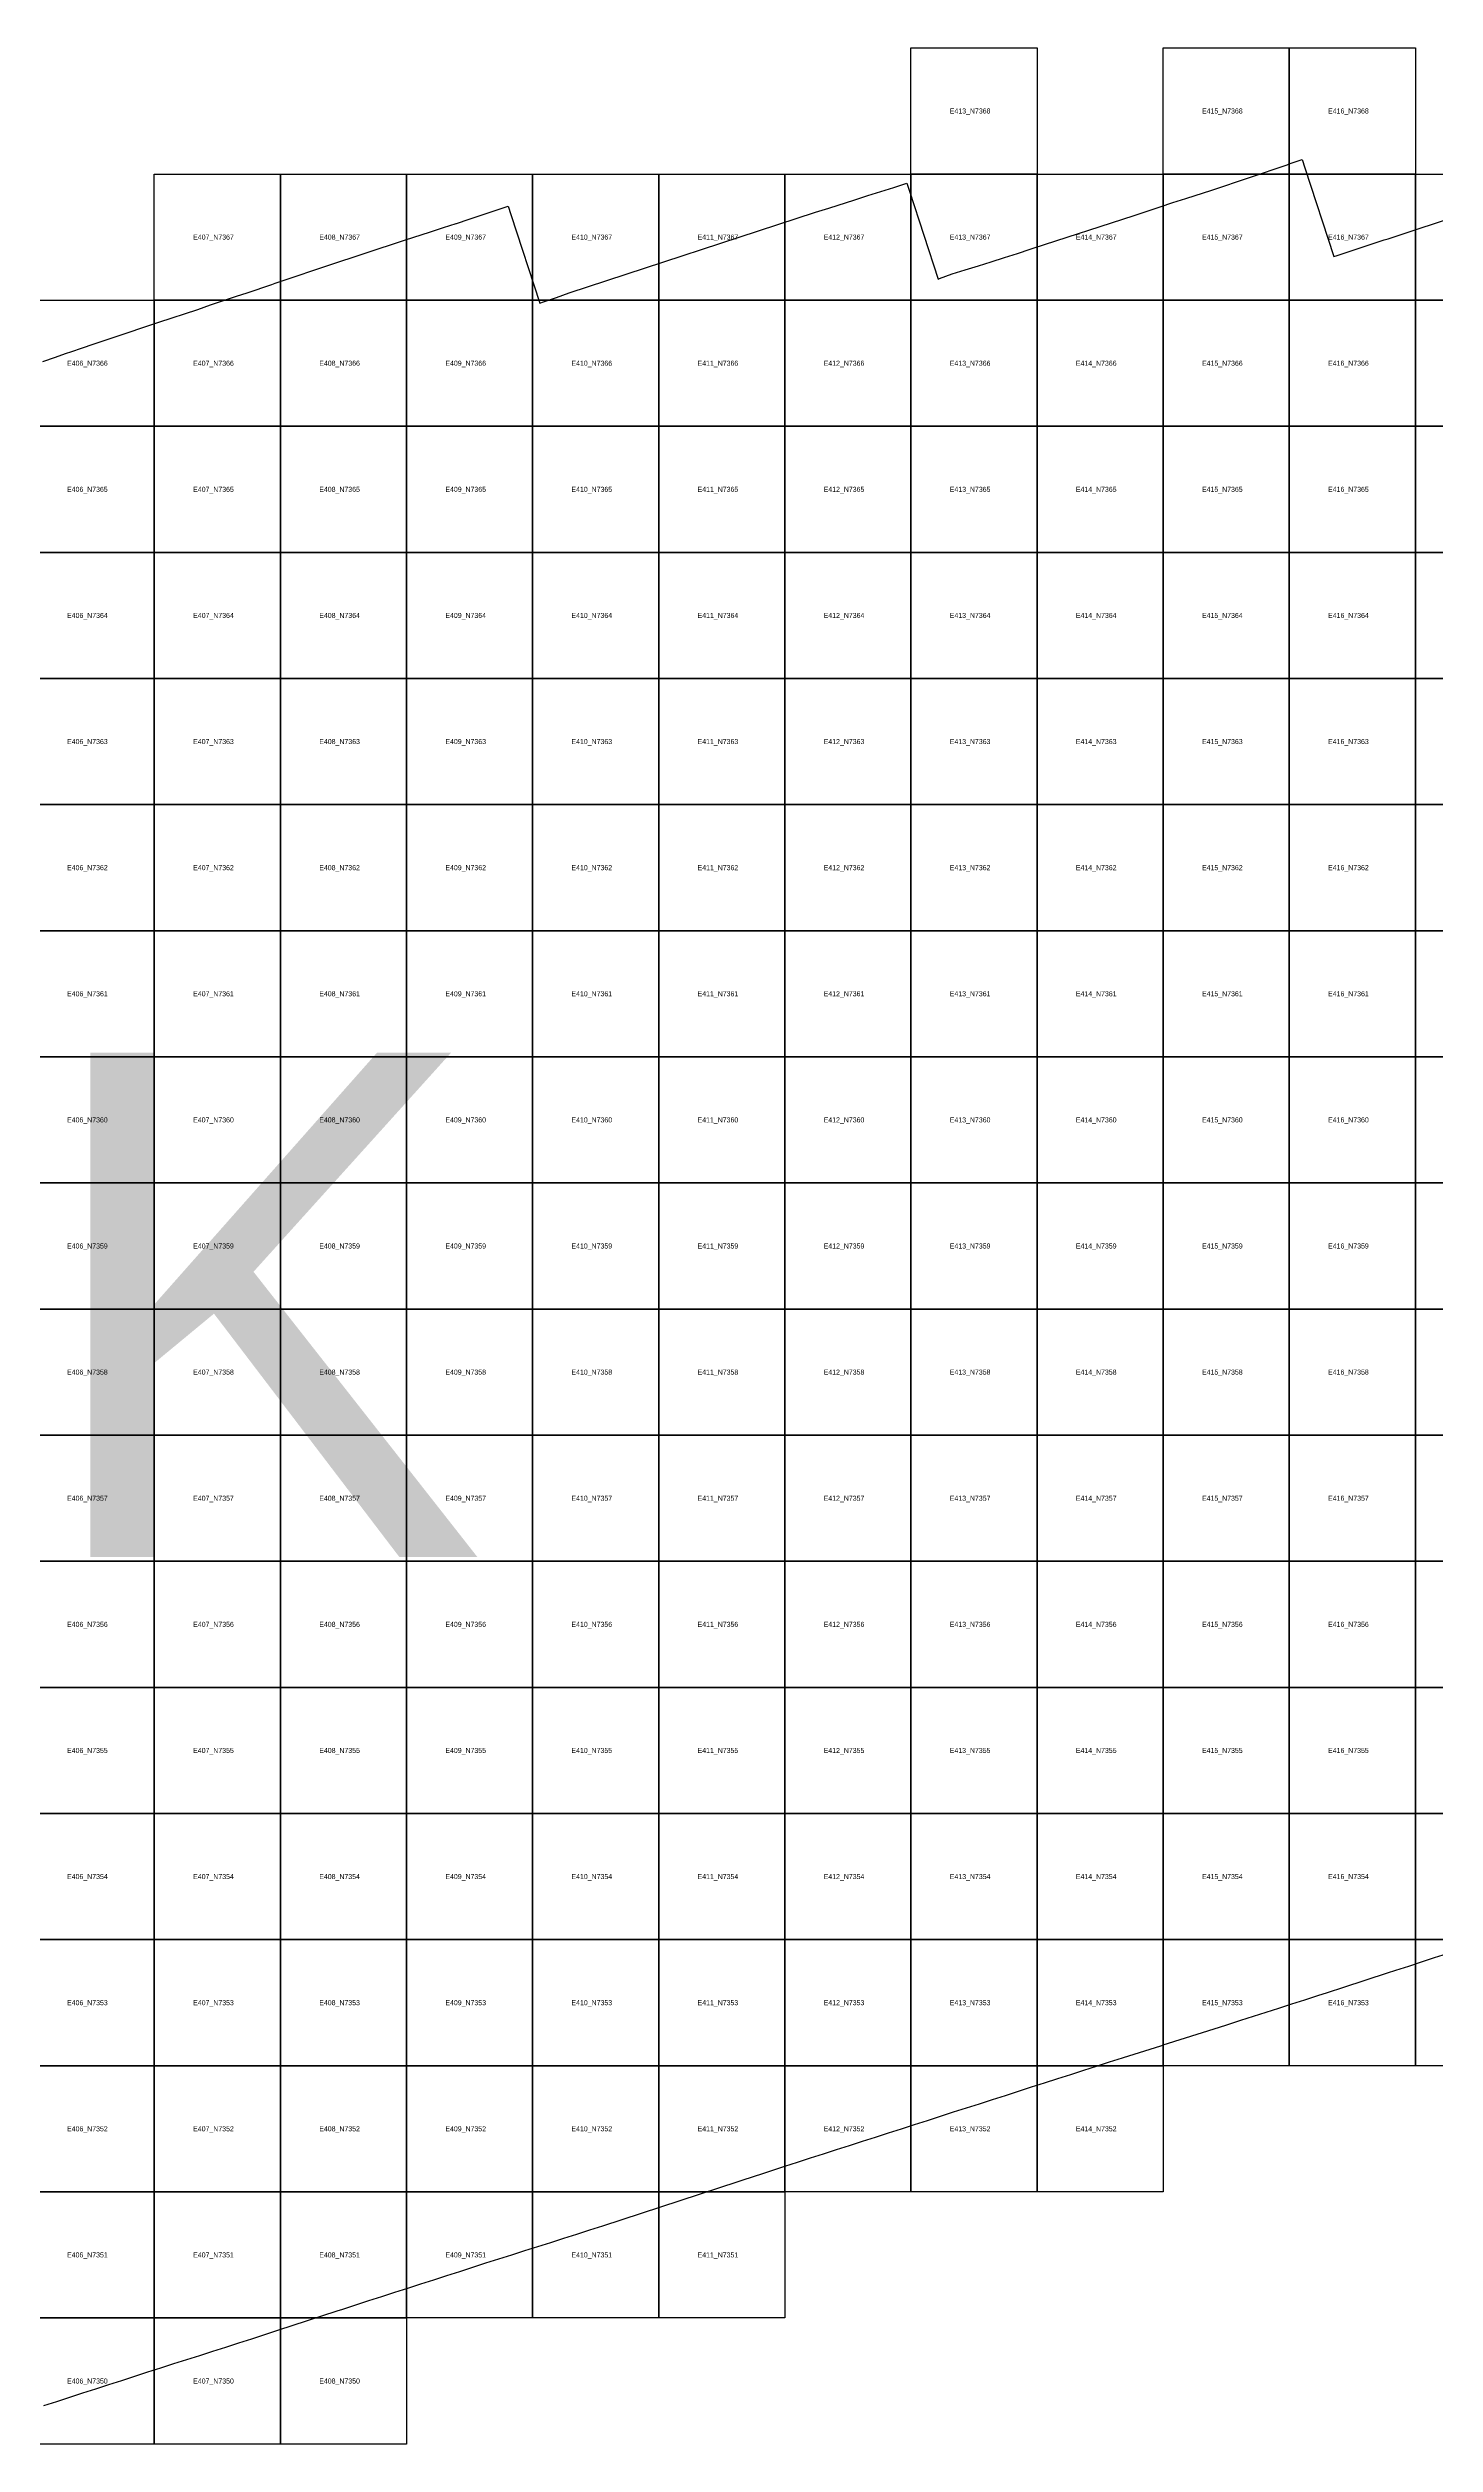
# Model space of a CAD drawing. Extents: x 325000 to 598009, y 7224244 to 7548663.
# Drawn here: x 406156 to 417156, y 7350000 to 7369000 of the extents above; entities that cross this region are included whole.
import ezdxf

# ---------------------------------------------------------------- set-up
doc = ezdxf.new("R2010")
doc.units = 0
doc.layers.add('K', color=7, linetype='Continuous')
doc.layers.add('Limpopo_1', color=7, linetype='Continuous')

msp = doc.modelspace()

# ---------------------------------------------------------------- linework, layer by layer
at = {"layer": 'K'}
for points in [[(406115, 7366514), (406217, 7366549), (406297, 7366576), (406347, 7366593), (406422, 7366618), (406524, 7366653), (406627, 7366687), (406665, 7366700), (407036, 7366825), (407344, 7366927), (407446, 7366962), (407549, 7366996), (407651, 7367031), (407737, 7367059), (407932, 7367125), (407959, 7367134), (408022, 7367155), (408368, 7367272), (408984, 7367476), (409191, 7367543), (409292, 7367576), (409394, 7367609), (409396, 7367609), (409498, 7367643), (409601, 7367676), (409806, 7367744), (409827, 7367680), (410056, 7366977), (410085, 7366986), (410188, 7367020), (410290, 7367057), (412244, 7367698), (412348, 7367729), (412555, 7367795), (412657, 7367829), (412760, 7367862), (412863, 7367894), (412967, 7367927), (412988, 7367863), (413215, 7367167), (413226, 7367171), (413328, 7367208), (413431, 7367241), (413535, 7367271), (413637, 7367305), (413741, 7367337), (413844, 7367371), (413946, 7367404), (413969, 7367411), (414769, 7367672), (414872, 7367705), (414975, 7367739), (415077, 7367773), (415180, 7367806), (415385, 7367873), (415984, 7368074), (416000, 7368080), (416103, 7368114), (416124, 7368049), (416353, 7367345), (416373, 7367352), (416752, 7367477), (416784, 7367487), (416887, 7367521), (416927, 7367534), (417254, 7367642)], [(417253, 7353888), (417150, 7353855), (417047, 7353821), (416945, 7353787), (416842, 7353754), (416776, 7353733), (416430, 7353620), (416301, 7353578), (416224, 7353553), (416121, 7353520), (416018, 7353487), (415914, 7353454), (415612, 7353358), (415605, 7353355), (415502, 7353322), (415445, 7353304), (414997, 7353162), (414986, 7353158), (414980, 7353156), (414684, 7353062), (414676, 7353060), (414573, 7353027), (414470, 7352994), (414367, 7352961), (414264, 7352928), (414161, 7352895), (414057, 7352862), (413954, 7352829), (413851, 7352796), (413748, 7352762), (413645, 7352729), (413542, 7352696), (413439, 7352664), (413336, 7352631), (413233, 7352597), (413129, 7352564), (413026, 7352531), (412923, 7352498), (412820, 7352465), (412717, 7352432), (412614, 7352399), (412511, 7352365), (412408, 7352333), (412304, 7352300), (412201, 7352267), (412098, 7352233), (411996, 7352200), (411893, 7352166), (411790, 7352132), (411780, 7352129), (410555, 7351729), (410451, 7351696), (410348, 7351663), (410245, 7351630), (410142, 7351597), (410039, 7351565), (409935, 7351532), (409832, 7351499), (409729, 7351466), (409626, 7351434), (409523, 7351400), (409420, 7351367), (409317, 7351334), (409213, 7351301), (409111, 7351267), (409007, 7351234), (408904, 7351201), (408801, 7351168), (408698, 7351135), (408595, 7351101), (408492, 7351067), (408447, 7351053), (407978, 7350900), (407875, 7350867), (407771, 7350833), (407668, 7350800), (407565, 7350767), (407462, 7350734), (407359, 7350701), (407256, 7350668), (407153, 7350636), (407050, 7350602), (406947, 7350569), (406844, 7350535), (406741, 7350502), (406637, 7350469), (406534, 7350436), (406431, 7350403), (406328, 7350369), (406225, 7350336), (406122, 7350303)]]:
    msp.add_lwpolyline(points, dxfattribs=at)
at = {"layer": 'Limpopo_1'}
for points in [[(413000, 7368000), (413000, 7369000), (414000, 7369000), (414000, 7368000)], [(415000, 7368000), (415000, 7369000), (416000, 7369000), (416000, 7368000)], [(416000, 7368000), (416000, 7369000), (417000, 7369000), (417000, 7368000)], [(407000, 7367000), (407000, 7368000), (408000, 7368000), (408000, 7367000)], [(408000, 7367000), (408000, 7368000), (409000, 7368000), (409000, 7367000)], [(409000, 7367000), (409000, 7368000), (410000, 7368000), (410000, 7367000)], [(410000, 7367000), (410000, 7368000), (411000, 7368000), (411000, 7367000)], [(411000, 7367000), (411000, 7368000), (412000, 7368000), (412000, 7367000)], [(412000, 7367000), (412000, 7368000), (413000, 7368000), (413000, 7367000)], [(413000, 7367000), (413000, 7368000), (414000, 7368000), (414000, 7367000)], [(414000, 7367000), (414000, 7368000), (415000, 7368000), (415000, 7367000)], [(415000, 7367000), (415000, 7368000), (416000, 7368000), (416000, 7367000)], [(416000, 7367000), (416000, 7368000), (417000, 7368000), (417000, 7367000)], [(417000, 7367000), (417000, 7368000), (418000, 7368000), (418000, 7367000)], [(406000, 7366000), (406000, 7367000), (407000, 7367000), (407000, 7366000)], [(407000, 7366000), (407000, 7367000), (408000, 7367000), (408000, 7366000)], [(408000, 7366000), (408000, 7367000), (409000, 7367000), (409000, 7366000)], [(409000, 7366000), (409000, 7367000), (410000, 7367000), (410000, 7366000)], [(410000, 7366000), (410000, 7367000), (411000, 7367000), (411000, 7366000)], [(411000, 7366000), (411000, 7367000), (412000, 7367000), (412000, 7366000)], [(412000, 7366000), (412000, 7367000), (413000, 7367000), (413000, 7366000)], [(413000, 7366000), (413000, 7367000), (414000, 7367000), (414000, 7366000)], [(414000, 7366000), (414000, 7367000), (415000, 7367000), (415000, 7366000)], [(415000, 7366000), (415000, 7367000), (416000, 7367000), (416000, 7366000)], [(416000, 7366000), (416000, 7367000), (417000, 7367000), (417000, 7366000)], [(417000, 7366000), (417000, 7367000), (418000, 7367000), (418000, 7366000)], [(406000, 7365000), (406000, 7366000), (407000, 7366000), (407000, 7365000)], [(407000, 7365000), (407000, 7366000), (408000, 7366000), (408000, 7365000)], [(408000, 7365000), (408000, 7366000), (409000, 7366000), (409000, 7365000)], [(409000, 7365000), (409000, 7366000), (410000, 7366000), (410000, 7365000)], [(410000, 7365000), (410000, 7366000), (411000, 7366000), (411000, 7365000)], [(411000, 7365000), (411000, 7366000), (412000, 7366000), (412000, 7365000)], [(412000, 7365000), (412000, 7366000), (413000, 7366000), (413000, 7365000)], [(413000, 7365000), (413000, 7366000), (414000, 7366000), (414000, 7365000)], [(414000, 7365000), (414000, 7366000), (415000, 7366000), (415000, 7365000)], [(415000, 7365000), (415000, 7366000), (416000, 7366000), (416000, 7365000)], [(416000, 7365000), (416000, 7366000), (417000, 7366000), (417000, 7365000)], [(417000, 7365000), (417000, 7366000), (418000, 7366000), (418000, 7365000)], [(406000, 7364000), (406000, 7365000), (407000, 7365000), (407000, 7364000)], [(407000, 7364000), (407000, 7365000), (408000, 7365000), (408000, 7364000)], [(408000, 7364000), (408000, 7365000), (409000, 7365000), (409000, 7364000)], [(409000, 7364000), (409000, 7365000), (410000, 7365000), (410000, 7364000)], [(410000, 7364000), (410000, 7365000), (411000, 7365000), (411000, 7364000)], [(411000, 7364000), (411000, 7365000), (412000, 7365000), (412000, 7364000)], [(412000, 7364000), (412000, 7365000), (413000, 7365000), (413000, 7364000)], [(413000, 7364000), (413000, 7365000), (414000, 7365000), (414000, 7364000)], [(414000, 7364000), (414000, 7365000), (415000, 7365000), (415000, 7364000)], [(415000, 7364000), (415000, 7365000), (416000, 7365000), (416000, 7364000)], [(416000, 7364000), (416000, 7365000), (417000, 7365000), (417000, 7364000)], [(417000, 7364000), (417000, 7365000), (418000, 7365000), (418000, 7364000)], [(406000, 7363000), (406000, 7364000), (407000, 7364000), (407000, 7363000)], [(407000, 7363000), (407000, 7364000), (408000, 7364000), (408000, 7363000)], [(408000, 7363000), (408000, 7364000), (409000, 7364000), (409000, 7363000)], [(409000, 7363000), (409000, 7364000), (410000, 7364000), (410000, 7363000)], [(410000, 7363000), (410000, 7364000), (411000, 7364000), (411000, 7363000)], [(411000, 7363000), (411000, 7364000), (412000, 7364000), (412000, 7363000)], [(412000, 7363000), (412000, 7364000), (413000, 7364000), (413000, 7363000)], [(413000, 7363000), (413000, 7364000), (414000, 7364000), (414000, 7363000)], [(414000, 7363000), (414000, 7364000), (415000, 7364000), (415000, 7363000)], [(415000, 7363000), (415000, 7364000), (416000, 7364000), (416000, 7363000)], [(416000, 7363000), (416000, 7364000), (417000, 7364000), (417000, 7363000)], [(417000, 7363000), (417000, 7364000), (418000, 7364000), (418000, 7363000)], [(406000, 7362000), (406000, 7363000), (407000, 7363000), (407000, 7362000)], [(407000, 7362000), (407000, 7363000), (408000, 7363000), (408000, 7362000)], [(408000, 7362000), (408000, 7363000), (409000, 7363000), (409000, 7362000)], [(409000, 7362000), (409000, 7363000), (410000, 7363000), (410000, 7362000)], [(410000, 7362000), (410000, 7363000), (411000, 7363000), (411000, 7362000)], [(411000, 7362000), (411000, 7363000), (412000, 7363000), (412000, 7362000)], [(412000, 7362000), (412000, 7363000), (413000, 7363000), (413000, 7362000)], [(413000, 7362000), (413000, 7363000), (414000, 7363000), (414000, 7362000)], [(414000, 7362000), (414000, 7363000), (415000, 7363000), (415000, 7362000)], [(415000, 7362000), (415000, 7363000), (416000, 7363000), (416000, 7362000)], [(416000, 7362000), (416000, 7363000), (417000, 7363000), (417000, 7362000)], [(417000, 7362000), (417000, 7363000), (418000, 7363000), (418000, 7362000)], [(406000, 7361000), (406000, 7362000), (407000, 7362000), (407000, 7361000)], [(407000, 7361000), (407000, 7362000), (408000, 7362000), (408000, 7361000)], [(408000, 7361000), (408000, 7362000), (409000, 7362000), (409000, 7361000)], [(409000, 7361000), (409000, 7362000), (410000, 7362000), (410000, 7361000)], [(410000, 7361000), (410000, 7362000), (411000, 7362000), (411000, 7361000)], [(411000, 7361000), (411000, 7362000), (412000, 7362000), (412000, 7361000)], [(412000, 7361000), (412000, 7362000), (413000, 7362000), (413000, 7361000)], [(413000, 7361000), (413000, 7362000), (414000, 7362000), (414000, 7361000)], [(414000, 7361000), (414000, 7362000), (415000, 7362000), (415000, 7361000)], [(415000, 7361000), (415000, 7362000), (416000, 7362000), (416000, 7361000)], [(416000, 7361000), (416000, 7362000), (417000, 7362000), (417000, 7361000)], [(417000, 7361000), (417000, 7362000), (418000, 7362000), (418000, 7361000)], [(406000, 7360000), (406000, 7361000), (407000, 7361000), (407000, 7360000)], [(407000, 7360000), (407000, 7361000), (408000, 7361000), (408000, 7360000)], [(408000, 7360000), (408000, 7361000), (409000, 7361000), (409000, 7360000)], [(409000, 7360000), (409000, 7361000), (410000, 7361000), (410000, 7360000)], [(410000, 7360000), (410000, 7361000), (411000, 7361000), (411000, 7360000)], [(411000, 7360000), (411000, 7361000), (412000, 7361000), (412000, 7360000)], [(412000, 7360000), (412000, 7361000), (413000, 7361000), (413000, 7360000)], [(413000, 7360000), (413000, 7361000), (414000, 7361000), (414000, 7360000)], [(414000, 7360000), (414000, 7361000), (415000, 7361000), (415000, 7360000)], [(415000, 7360000), (415000, 7361000), (416000, 7361000), (416000, 7360000)], [(416000, 7360000), (416000, 7361000), (417000, 7361000), (417000, 7360000)], [(417000, 7360000), (417000, 7361000), (418000, 7361000), (418000, 7360000)], [(406000, 7359000), (406000, 7360000), (407000, 7360000), (407000, 7359000)], [(407000, 7359000), (407000, 7360000), (408000, 7360000), (408000, 7359000)], [(408000, 7359000), (408000, 7360000), (409000, 7360000), (409000, 7359000)], [(409000, 7359000), (409000, 7360000), (410000, 7360000), (410000, 7359000)], [(410000, 7359000), (410000, 7360000), (411000, 7360000), (411000, 7359000)], [(411000, 7359000), (411000, 7360000), (412000, 7360000), (412000, 7359000)], [(412000, 7359000), (412000, 7360000), (413000, 7360000), (413000, 7359000)], [(413000, 7359000), (413000, 7360000), (414000, 7360000), (414000, 7359000)], [(414000, 7359000), (414000, 7360000), (415000, 7360000), (415000, 7359000)], [(415000, 7359000), (415000, 7360000), (416000, 7360000), (416000, 7359000)], [(416000, 7359000), (416000, 7360000), (417000, 7360000), (417000, 7359000)], [(417000, 7359000), (417000, 7360000), (418000, 7360000), (418000, 7359000)], [(406000, 7358000), (406000, 7359000), (407000, 7359000), (407000, 7358000)], [(407000, 7358000), (407000, 7359000), (408000, 7359000), (408000, 7358000)], [(408000, 7358000), (408000, 7359000), (409000, 7359000), (409000, 7358000)], [(409000, 7358000), (409000, 7359000), (410000, 7359000), (410000, 7358000)], [(410000, 7358000), (410000, 7359000), (411000, 7359000), (411000, 7358000)], [(411000, 7358000), (411000, 7359000), (412000, 7359000), (412000, 7358000)], [(412000, 7358000), (412000, 7359000), (413000, 7359000), (413000, 7358000)], [(413000, 7358000), (413000, 7359000), (414000, 7359000), (414000, 7358000)], [(414000, 7358000), (414000, 7359000), (415000, 7359000), (415000, 7358000)], [(415000, 7358000), (415000, 7359000), (416000, 7359000), (416000, 7358000)], [(416000, 7358000), (416000, 7359000), (417000, 7359000), (417000, 7358000)], [(417000, 7358000), (417000, 7359000), (418000, 7359000), (418000, 7358000)], [(406000, 7357000), (406000, 7358000), (407000, 7358000), (407000, 7357000)], [(407000, 7357000), (407000, 7358000), (408000, 7358000), (408000, 7357000)], [(408000, 7357000), (408000, 7358000), (409000, 7358000), (409000, 7357000)], [(409000, 7357000), (409000, 7358000), (410000, 7358000), (410000, 7357000)], [(410000, 7357000), (410000, 7358000), (411000, 7358000), (411000, 7357000)], [(411000, 7357000), (411000, 7358000), (412000, 7358000), (412000, 7357000)], [(412000, 7357000), (412000, 7358000), (413000, 7358000), (413000, 7357000)], [(413000, 7357000), (413000, 7358000), (414000, 7358000), (414000, 7357000)], [(414000, 7357000), (414000, 7358000), (415000, 7358000), (415000, 7357000)], [(415000, 7357000), (415000, 7358000), (416000, 7358000), (416000, 7357000)], [(416000, 7357000), (416000, 7358000), (417000, 7358000), (417000, 7357000)], [(417000, 7357000), (417000, 7358000), (418000, 7358000), (418000, 7357000)], [(406000, 7356000), (406000, 7357000), (407000, 7357000), (407000, 7356000)], [(407000, 7356000), (407000, 7357000), (408000, 7357000), (408000, 7356000)], [(408000, 7356000), (408000, 7357000), (409000, 7357000), (409000, 7356000)], [(409000, 7356000), (409000, 7357000), (410000, 7357000), (410000, 7356000)], [(410000, 7356000), (410000, 7357000), (411000, 7357000), (411000, 7356000)], [(411000, 7356000), (411000, 7357000), (412000, 7357000), (412000, 7356000)], [(412000, 7356000), (412000, 7357000), (413000, 7357000), (413000, 7356000)], [(413000, 7356000), (413000, 7357000), (414000, 7357000), (414000, 7356000)], [(414000, 7356000), (414000, 7357000), (415000, 7357000), (415000, 7356000)], [(415000, 7356000), (415000, 7357000), (416000, 7357000), (416000, 7356000)], [(416000, 7356000), (416000, 7357000), (417000, 7357000), (417000, 7356000)], [(417000, 7356000), (417000, 7357000), (418000, 7357000), (418000, 7356000)], [(406000, 7355000), (406000, 7356000), (407000, 7356000), (407000, 7355000)], [(407000, 7355000), (407000, 7356000), (408000, 7356000), (408000, 7355000)], [(408000, 7355000), (408000, 7356000), (409000, 7356000), (409000, 7355000)], [(409000, 7355000), (409000, 7356000), (410000, 7356000), (410000, 7355000)], [(410000, 7355000), (410000, 7356000), (411000, 7356000), (411000, 7355000)], [(411000, 7355000), (411000, 7356000), (412000, 7356000), (412000, 7355000)], [(412000, 7355000), (412000, 7356000), (413000, 7356000), (413000, 7355000)], [(413000, 7355000), (413000, 7356000), (414000, 7356000), (414000, 7355000)], [(414000, 7355000), (414000, 7356000), (415000, 7356000), (415000, 7355000)], [(415000, 7355000), (415000, 7356000), (416000, 7356000), (416000, 7355000)], [(416000, 7355000), (416000, 7356000), (417000, 7356000), (417000, 7355000)], [(417000, 7355000), (417000, 7356000), (418000, 7356000), (418000, 7355000)], [(406000, 7354000), (406000, 7355000), (407000, 7355000), (407000, 7354000)], [(407000, 7354000), (407000, 7355000), (408000, 7355000), (408000, 7354000)], [(408000, 7354000), (408000, 7355000), (409000, 7355000), (409000, 7354000)], [(409000, 7354000), (409000, 7355000), (410000, 7355000), (410000, 7354000)], [(410000, 7354000), (410000, 7355000), (411000, 7355000), (411000, 7354000)], [(411000, 7354000), (411000, 7355000), (412000, 7355000), (412000, 7354000)], [(412000, 7354000), (412000, 7355000), (413000, 7355000), (413000, 7354000)], [(413000, 7354000), (413000, 7355000), (414000, 7355000), (414000, 7354000)], [(414000, 7354000), (414000, 7355000), (415000, 7355000), (415000, 7354000)], [(415000, 7354000), (415000, 7355000), (416000, 7355000), (416000, 7354000)], [(416000, 7354000), (416000, 7355000), (417000, 7355000), (417000, 7354000)], [(417000, 7354000), (417000, 7355000), (418000, 7355000), (418000, 7354000)], [(406000, 7353000), (406000, 7354000), (407000, 7354000), (407000, 7353000)], [(407000, 7353000), (407000, 7354000), (408000, 7354000), (408000, 7353000)], [(408000, 7353000), (408000, 7354000), (409000, 7354000), (409000, 7353000)], [(409000, 7353000), (409000, 7354000), (410000, 7354000), (410000, 7353000)], [(410000, 7353000), (410000, 7354000), (411000, 7354000), (411000, 7353000)], [(411000, 7353000), (411000, 7354000), (412000, 7354000), (412000, 7353000)], [(412000, 7353000), (412000, 7354000), (413000, 7354000), (413000, 7353000)], [(413000, 7353000), (413000, 7354000), (414000, 7354000), (414000, 7353000)], [(414000, 7353000), (414000, 7354000), (415000, 7354000), (415000, 7353000)], [(415000, 7353000), (415000, 7354000), (416000, 7354000), (416000, 7353000)], [(416000, 7353000), (416000, 7354000), (417000, 7354000), (417000, 7353000)], [(417000, 7353000), (417000, 7354000), (418000, 7354000), (418000, 7353000)], [(406000, 7352000), (406000, 7353000), (407000, 7353000), (407000, 7352000)], [(407000, 7352000), (407000, 7353000), (408000, 7353000), (408000, 7352000)], [(408000, 7352000), (408000, 7353000), (409000, 7353000), (409000, 7352000)], [(409000, 7352000), (409000, 7353000), (410000, 7353000), (410000, 7352000)], [(410000, 7352000), (410000, 7353000), (411000, 7353000), (411000, 7352000)], [(411000, 7352000), (411000, 7353000), (412000, 7353000), (412000, 7352000)], [(412000, 7352000), (412000, 7353000), (413000, 7353000), (413000, 7352000)], [(413000, 7352000), (413000, 7353000), (414000, 7353000), (414000, 7352000)], [(414000, 7352000), (414000, 7353000), (415000, 7353000), (415000, 7352000)], [(406000, 7351000), (406000, 7352000), (407000, 7352000), (407000, 7351000)], [(407000, 7351000), (407000, 7352000), (408000, 7352000), (408000, 7351000)], [(408000, 7351000), (408000, 7352000), (409000, 7352000), (409000, 7351000)], [(409000, 7351000), (409000, 7352000), (410000, 7352000), (410000, 7351000)], [(410000, 7351000), (410000, 7352000), (411000, 7352000), (411000, 7351000)], [(411000, 7351000), (411000, 7352000), (412000, 7352000), (412000, 7351000)], [(406000, 7350000), (406000, 7351000), (407000, 7351000), (407000, 7350000)], [(407000, 7350000), (407000, 7351000), (408000, 7351000), (408000, 7350000)], [(408000, 7350000), (408000, 7351000), (409000, 7351000), (409000, 7350000)]]:
    msp.add_lwpolyline(points, close=True, dxfattribs=at)

# ---------------------------------------------------------------- texts
msp.add_text('K', height=4000).set_placement((406055, 7357033))
for s, p in [('E413_N7368', (413308, 7368480)), ('E415_N7368', (415308, 7368480)), ('E416_N7368', (416308, 7368480)), ('E407_N7367', (407308, 7367480)), ('E408_N7367', (408308, 7367480)), ('E409_N7367', (409308, 7367480)), ('E410_N7367', (410308, 7367480)), ('E411_N7367', (411308, 7367480)), ('E412_N7367', (412308, 7367480)), ('E413_N7367', (413308, 7367480)), ('E414_N7367', (414308, 7367480)), ('E415_N7367', (415308, 7367480)), ('E416_N7367', (416308, 7367480)), ('E406_N7366', (406308, 7366480)), ('E407_N7366', (407308, 7366480)), ('E408_N7366', (408308, 7366480)), ('E409_N7366', (409308, 7366480)), ('E410_N7366', (410308, 7366480)), ('E411_N7366', (411308, 7366480)), ('E412_N7366', (412308, 7366480)), ('E413_N7366', (413308, 7366480)), ('E414_N7366', (414308, 7366480)), ('E415_N7366', (415308, 7366480)), ('E416_N7366', (416308, 7366480)), ('E406_N7365', (406308, 7365480)), ('E407_N7365', (407308, 7365480)), ('E408_N7365', (408308, 7365480)), ('E409_N7365', (409308, 7365480)), ('E410_N7365', (410308, 7365480)), ('E411_N7365', (411308, 7365480)), ('E412_N7365', (412308, 7365480)), ('E413_N7365', (413308, 7365480)), ('E414_N7365', (414308, 7365480)), ('E415_N7365', (415308, 7365480)), ('E416_N7365', (416308, 7365480)), ('E406_N7364', (406308, 7364480)), ('E407_N7364', (407308, 7364480)), ('E408_N7364', (408308, 7364480)), ('E409_N7364', (409308, 7364480)), ('E410_N7364', (410308, 7364480)), ('E411_N7364', (411308, 7364480)), ('E412_N7364', (412308, 7364480)), ('E413_N7364', (413308, 7364480)), ('E414_N7364', (414308, 7364480)), ('E415_N7364', (415308, 7364480)), ('E416_N7364', (416308, 7364480)), ('E406_N7363', (406308, 7363480)), ('E407_N7363', (407308, 7363480)), ('E408_N7363', (408308, 7363480)), ('E409_N7363', (409308, 7363480)), ('E410_N7363', (410308, 7363480)), ('E411_N7363', (411308, 7363480)), ('E412_N7363', (412308, 7363480)), ('E413_N7363', (413308, 7363480)), ('E414_N7363', (414308, 7363480)), ('E415_N7363', (415308, 7363480)), ('E416_N7363', (416308, 7363480)), ('E406_N7362', (406308, 7362480)), ('E407_N7362', (407308, 7362480)), ('E408_N7362', (408308, 7362480)), ('E409_N7362', (409308, 7362480)), ('E410_N7362', (410308, 7362480)), ('E411_N7362', (411308, 7362480)), ('E412_N7362', (412308, 7362480)), ('E413_N7362', (413308, 7362480)), ('E414_N7362', (414308, 7362480)), ('E415_N7362', (415308, 7362480)), ('E416_N7362', (416308, 7362480)), ('E406_N7361', (406308, 7361480)), ('E407_N7361', (407308, 7361480)), ('E408_N7361', (408308, 7361480)), ('E409_N7361', (409308, 7361480)), ('E410_N7361', (410308, 7361480)), ('E411_N7361', (411308, 7361480)), ('E412_N7361', (412308, 7361480)), ('E413_N7361', (413308, 7361480)), ('E414_N7361', (414308, 7361480)), ('E415_N7361', (415308, 7361480)), ('E416_N7361', (416308, 7361480)), ('E406_N7360', (406308, 7360480)), ('E407_N7360', (407308, 7360480)), ('E408_N7360', (408308, 7360480)), ('E409_N7360', (409308, 7360480)), ('E410_N7360', (410308, 7360480)), ('E411_N7360', (411308, 7360480)), ('E412_N7360', (412308, 7360480)), ('E413_N7360', (413308, 7360480)), ('E414_N7360', (414308, 7360480)), ('E415_N7360', (415308, 7360480)), ('E416_N7360', (416308, 7360480)), ('E406_N7359', (406308, 7359480)), ('E407_N7359', (407308, 7359480)), ('E408_N7359', (408308, 7359480)), ('E409_N7359', (409308, 7359480)), ('E410_N7359', (410308, 7359480)), ('E411_N7359', (411308, 7359480)), ('E412_N7359', (412308, 7359480)), ('E413_N7359', (413308, 7359480)), ('E414_N7359', (414308, 7359480)), ('E415_N7359', (415308, 7359480)), ('E416_N7359', (416308, 7359480)), ('E406_N7358', (406308, 7358480)), ('E407_N7358', (407308, 7358480)), ('E408_N7358', (408308, 7358480)), ('E409_N7358', (409308, 7358480)), ('E410_N7358', (410308, 7358480)), ('E411_N7358', (411308, 7358480)), ('E412_N7358', (412308, 7358480)), ('E413_N7358', (413308, 7358480)), ('E414_N7358', (414308, 7358480)), ('E415_N7358', (415308, 7358480)), ('E416_N7358', (416308, 7358480)), ('E406_N7357', (406308, 7357480)), ('E407_N7357', (407308, 7357480)), ('E408_N7357', (408308, 7357480)), ('E409_N7357', (409308, 7357480)), ('E410_N7357', (410308, 7357480)), ('E411_N7357', (411308, 7357480)), ('E412_N7357', (412308, 7357480)), ('E413_N7357', (413308, 7357480)), ('E414_N7357', (414308, 7357480)), ('E415_N7357', (415308, 7357480)), ('E416_N7357', (416308, 7357480)), ('E406_N7356', (406308, 7356480)), ('E407_N7356', (407308, 7356480)), ('E408_N7356', (408308, 7356480)), ('E409_N7356', (409308, 7356480)), ('E410_N7356', (410308, 7356480)), ('E411_N7356', (411308, 7356480)), ('E412_N7356', (412308, 7356480)), ('E413_N7356', (413308, 7356480)), ('E414_N7356', (414308, 7356480)), ('E415_N7356', (415308, 7356480)), ('E416_N7356', (416308, 7356480)), ('E406_N7355', (406308, 7355480)), ('E407_N7355', (407308, 7355480)), ('E408_N7355', (408308, 7355480)), ('E409_N7355', (409308, 7355480)), ('E410_N7355', (410308, 7355480)), ('E411_N7355', (411308, 7355480)), ('E412_N7355', (412308, 7355480)), ('E413_N7355', (413308, 7355480)), ('E414_N7355', (414308, 7355480)), ('E415_N7355', (415308, 7355480)), ('E416_N7355', (416308, 7355480)), ('E406_N7354', (406308, 7354480)), ('E407_N7354', (407308, 7354480)), ('E408_N7354', (408308, 7354480)), ('E409_N7354', (409308, 7354480)), ('E410_N7354', (410308, 7354480)), ('E411_N7354', (411308, 7354480)), ('E412_N7354', (412308, 7354480)), ('E413_N7354', (413308, 7354480)), ('E414_N7354', (414308, 7354480)), ('E415_N7354', (415308, 7354480)), ('E416_N7354', (416308, 7354480)), ('E406_N7353', (406308, 7353480)), ('E407_N7353', (407308, 7353480)), ('E408_N7353', (408308, 7353480)), ('E409_N7353', (409308, 7353480)), ('E410_N7353', (410308, 7353480)), ('E411_N7353', (411308, 7353480)), ('E412_N7353', (412308, 7353480)), ('E413_N7353', (413308, 7353480)), ('E414_N7353', (414308, 7353480)), ('E415_N7353', (415308, 7353480)), ('E416_N7353', (416308, 7353480)), ('E406_N7352', (406308, 7352480)), ('E407_N7352', (407308, 7352480)), ('E408_N7352', (408308, 7352480)), ('E409_N7352', (409308, 7352480)), ('E410_N7352', (410308, 7352480)), ('E411_N7352', (411308, 7352480)), ('E412_N7352', (412308, 7352480)), ('E413_N7352', (413308, 7352480)), ('E414_N7352', (414308, 7352480)), ('E406_N7351', (406308, 7351480)), ('E407_N7351', (407308, 7351480)), ('E408_N7351', (408308, 7351480)), ('E409_N7351', (409308, 7351480)), ('E410_N7351', (410308, 7351480)), ('E411_N7351', (411308, 7351480)), ('E406_N7350', (406308, 7350480)), ('E407_N7350', (407308, 7350480)), ('E408_N7350', (408308, 7350480))]:
    msp.add_text(s, height=40, dxfattribs=at).set_placement(p)

doc.saveas('drawing.dxf')
